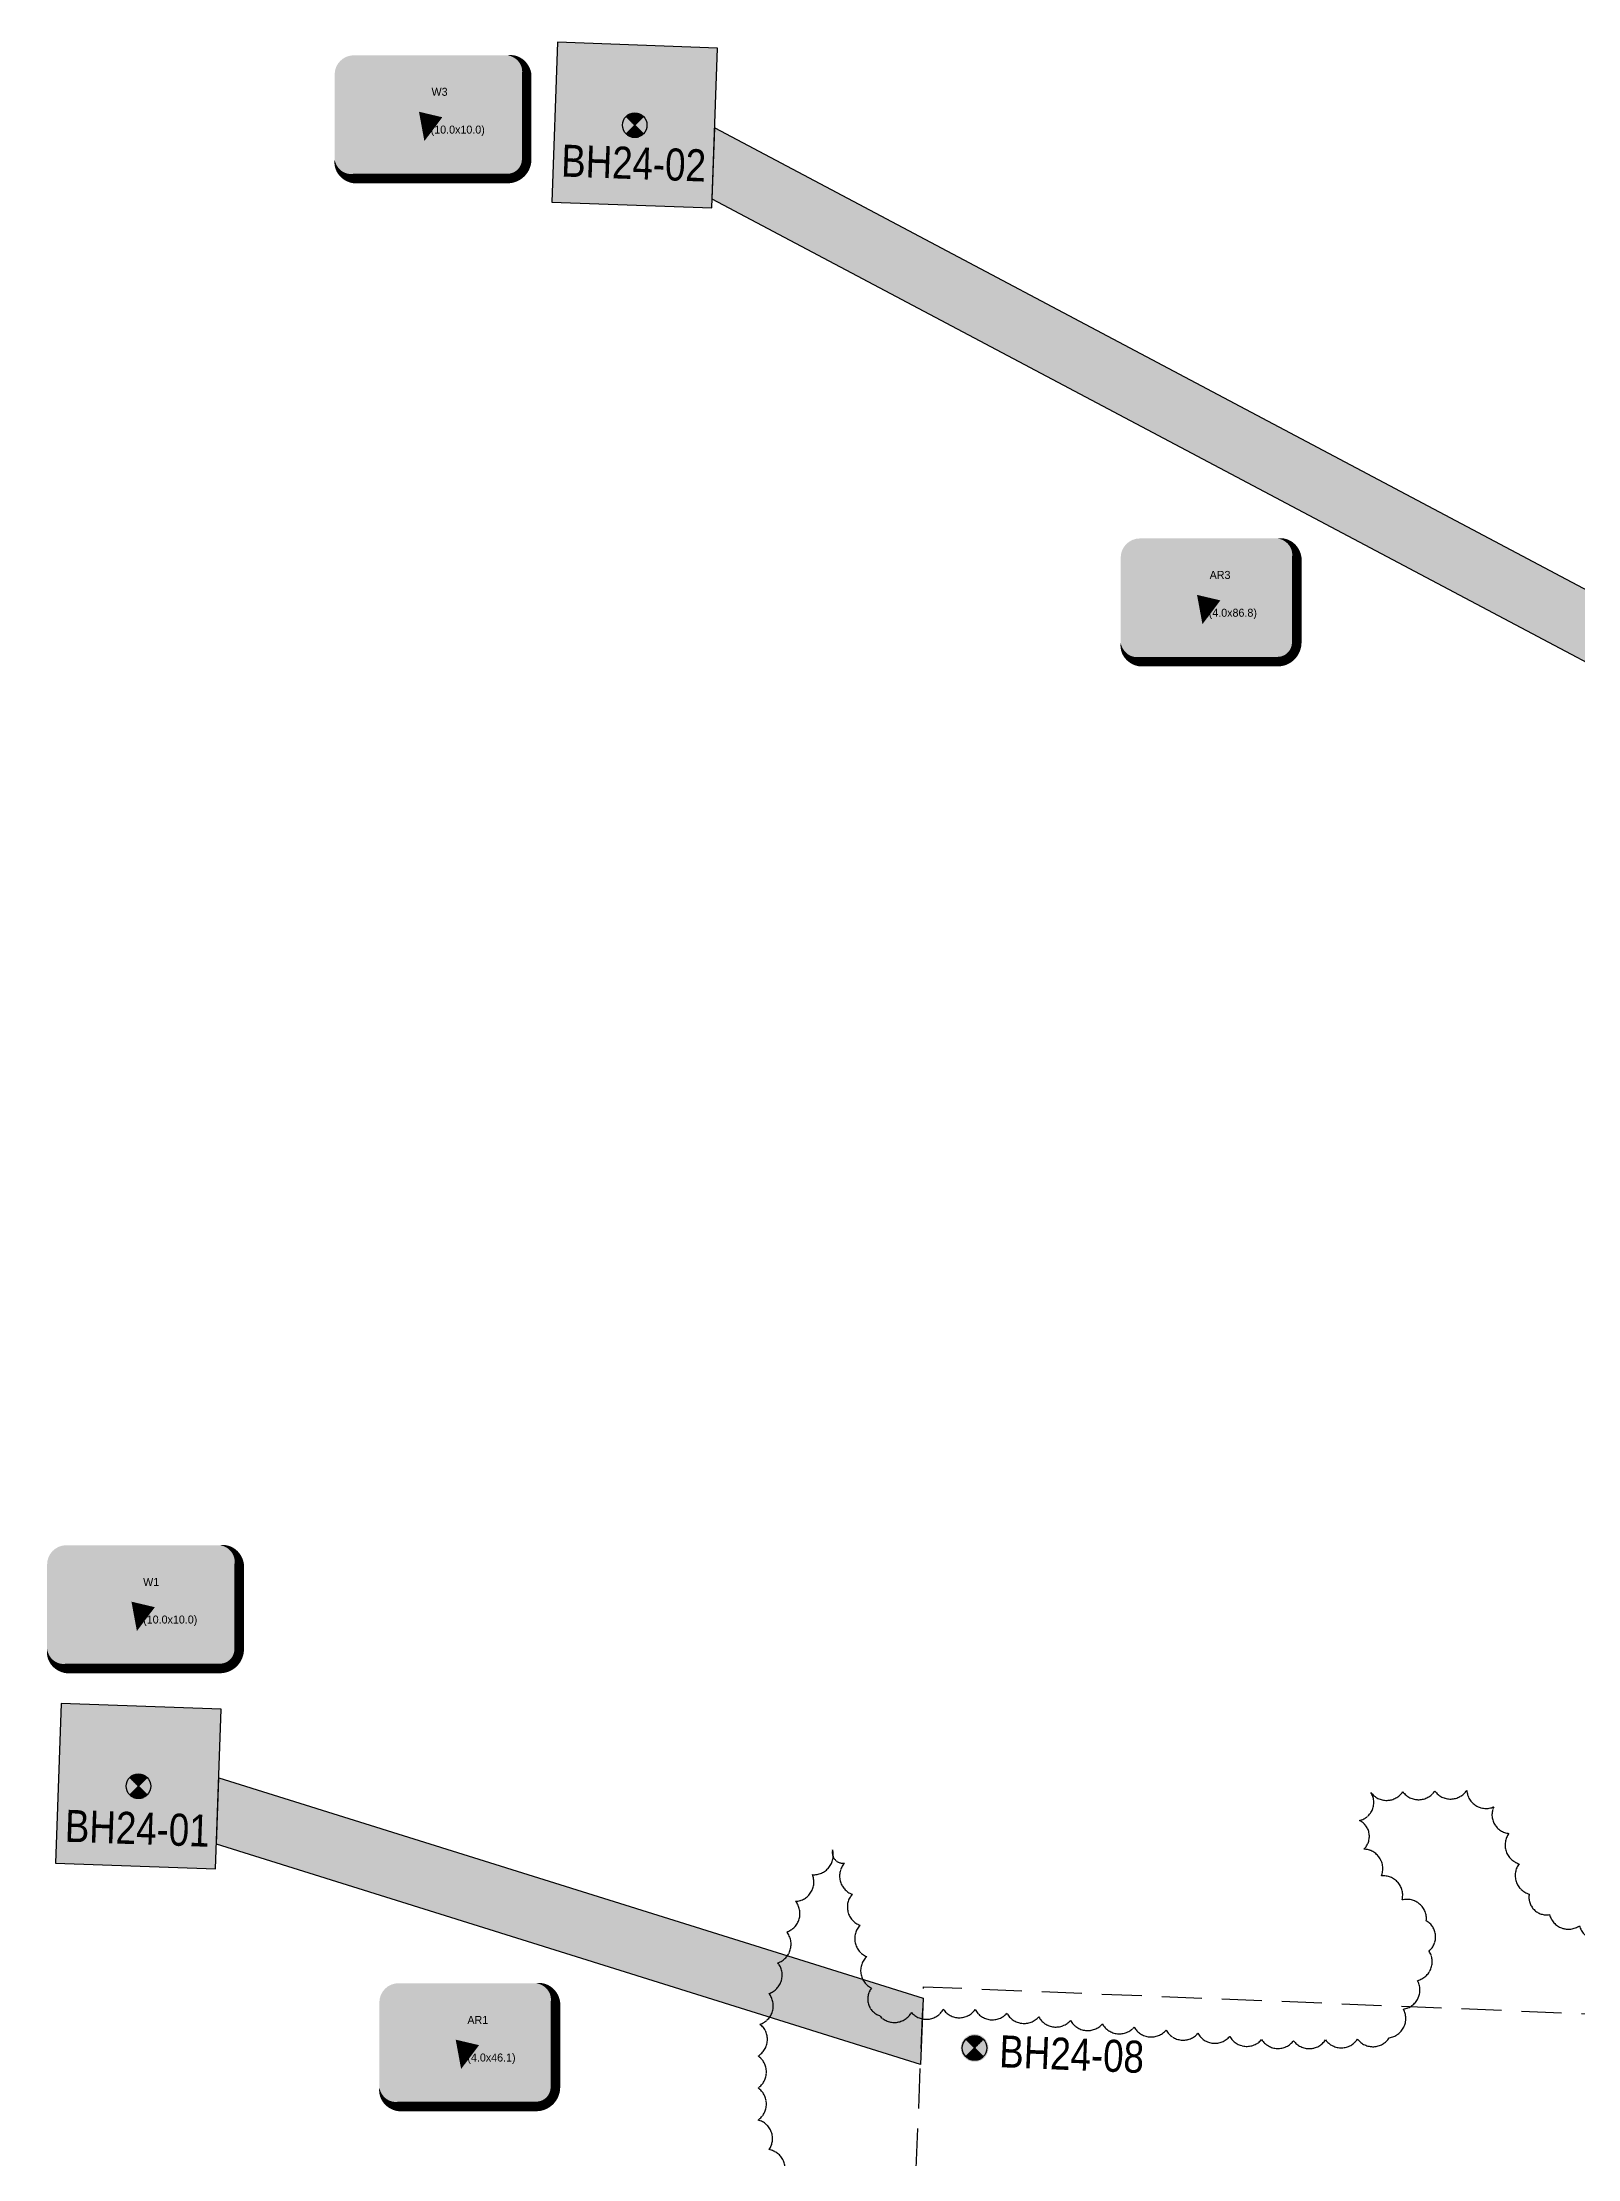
# Model space of a CAD drawing. Extents: x 344561 to 347038, y 6179051 to 6181769.
# Drawn here: x 345874 to 346353, y 6179740 to 6180401 of the extents above; entities that cross this region are included whole.
import ezdxf
from ezdxf.enums import TextEntityAlignment as Align

# ---------------------------------------------------------------- set-up
doc = ezdxf.new("R2018")
doc.units = 0
doc.header["$LTSCALE"] = 5
doc.linetypes.add('0', pattern=[1, 1, 0])
doc.linetypes.add('foc-ACCESSROAD', pattern=[3.75, 2.5, -1.25])
for name, color, linetype in [('AS-SYMBOL', 7, 'Continuous'), ('C-WS', 13, 'foc-ACCESSROAD'), ('P-TEMP-BLOCKS', 250, 'Continuous'), ('P-TEMP-BLUE', 146, 'Continuous'), ('T-BUSH', 110, '0')]:
    doc.layers.add(name, color=color, linetype=linetype)
doc.layers.add('P-TEMP-BLUE-H', color=7, linetype='Continuous', true_color=0x99e6ff)
doc.styles.add('DESCRIPTION', font='ARIALN.TTF', dxfattribs={"height": 2.5})
doc.styles.get("Standard").update_dxf_attribs({"font": 'ARIALN.TTF'})

# ---------------------------------------------------------------- blocks, each defined once
blk = doc.blocks.new('*U439')
at = {"true_color": 0x99e6ff}
h = blk.add_hatch(color=141, dxfattribs=at)
edge = h.paths.add_edge_path()
edge.add_line((-21.5, -20), (21.5, -20))
edge.add_arc((21.5, -14), 6, 270, 360)
edge.add_line((27.5, -14), (27.5, 12.5))
edge.add_arc((21.5, 12.5), 6, 0, 90)
edge.add_line((21.5, 18.5), (-21.5, 18.5))
edge.add_arc((-21.5, 12.5), 6, 90, 180)
edge.add_line((-27.5, 12.5), (-27.5, -14))
edge.add_arc((-21.5, -14), 6, 180, 270)
at = {"color": 250, "flags": 128}
blk.add_lwpolyline([(-21.5, -20, 3, 3, 0), (21.5, -20, 3, 3, 0.414214), (27.5, -14, 3, 3, 0), (27.5, 12.5, 3, 0, 0.414214), (21.5, 18.5, 0, 0, 0), (-21.5, 18.5, 0, 0, 0.414214), (-27.5, 12.5, 0, 0, 0), (-27.5, -14, 0, 3, 0.414214)], format="xyseb", close=True, dxfattribs=at)
at = {"flags": 128}
blk.add_lwpolyline([(-1.96, -8.3, 0, 7.5, 0), (0, 0, 0, 0, 0)], format="xyseb", dxfattribs=at)
at = {"color": 250, "lineweight": 30, "flags": 104}
blk.add_attdef('TEMP_AREA_W1', text='', height=12, dxfattribs=at).set_placement((0, 8.26), align=Align.MIDDLE_CENTER)
blk.add_attdef('ENTER_TEXT', text='', height=9, dxfattribs=at).set_placement((0, -3.47), align=Align.TOP_CENTER)
blk = doc.blocks.new('*X436')
at = {"color": 0}
for p, q in [((102.12, -2061.56), (108.81, -2061.56)), ((102.18, -2061.72), (108.75, -2061.72)), ((102.29, -2061.41), (108.64, -2061.41)), ((102.33, -2061.87), (108.59, -2061.87)), ((102.47, -2061.25), (108.45, -2061.25)), ((102.49, -2062.03), (108.44, -2062.03)), ((102.65, -2062.19), (108.28, -2062.19)), ((102.68, -2061.09), (108.25, -2061.09)), ((102.8, -2062.34), (108.13, -2062.34)), ((102.92, -2060.94), (108.01, -2060.94)), ((102.96, -2062.5), (107.97, -2062.5)), ((103.12, -2062.66), (107.81, -2062.66)), ((103.18, -2060.78), (107.75, -2060.78)), ((103.27, -2062.81), (107.66, -2062.81)), ((103.43, -2062.97), (107.5, -2062.97)), ((103.5, -2060.62), (107.43, -2060.62)), ((103.58, -2063.12), (107.34, -2063.12)), ((103.74, -2063.28), (107.19, -2063.28)), ((103.89, -2060.47), (107.03, -2060.47)), ((103.9, -2063.44), (107.03, -2063.44)), ((104.05, -2063.59), (106.88, -2063.59)), ((104.06, -2066.41), (106.87, -2066.41)), ((104.21, -2063.75), (106.72, -2063.75)), ((104.22, -2066.25), (106.71, -2066.25)), ((104.37, -2063.91), (106.56, -2063.91)), ((104.38, -2066.09), (106.55, -2066.09)), ((104.45, -2060.31), (106.48, -2060.31)), ((104.52, -2064.06), (106.41, -2064.06)), ((104.53, -2065.94), (106.4, -2065.94)), ((104.68, -2064.22), (106.25, -2064.22)), ((104.69, -2065.78), (106.24, -2065.78)), ((104.83, -2064.37), (106.09, -2064.37)), ((104.84, -2065.62), (106.08, -2065.62)), ((104.99, -2064.53), (105.94, -2064.53)), ((105, -2065.47), (105.93, -2065.47)), ((105.15, -2064.69), (105.78, -2064.69)), ((105.16, -2065.31), (105.77, -2065.31)), ((105.3, -2064.84), (105.63, -2064.84)), ((105.31, -2065.16), (105.62, -2065.16)), ((102.11, -2068.44), (108.82, -2068.44)), ((102.19, -2068.28), (108.74, -2068.28)), ((102.28, -2068.59), (108.65, -2068.59)), ((102.34, -2068.12), (108.58, -2068.12)), ((102.46, -2068.75), (108.47, -2068.75)), ((102.5, -2067.97), (108.43, -2067.97)), ((102.66, -2067.81), (108.27, -2067.81)), ((102.67, -2068.91), (108.26, -2068.91)), ((102.81, -2067.66), (108.12, -2067.66)), ((102.9, -2069.06), (108.03, -2069.06)), ((102.97, -2067.5), (107.96, -2067.5)), ((103.13, -2067.34), (107.8, -2067.34)), ((103.17, -2069.22), (107.76, -2069.22)), ((103.28, -2067.19), (107.65, -2067.19)), ((103.44, -2067.03), (107.49, -2067.03)), ((103.48, -2069.37), (107.45, -2069.37)), ((103.59, -2066.87), (107.33, -2066.87)), ((103.75, -2066.72), (107.18, -2066.72)), ((103.87, -2069.53), (107.06, -2069.53)), ((103.91, -2066.56), (107.02, -2066.56)), ((104.41, -2069.69), (106.52, -2069.69))]:
    blk.add_line(p, q, dxfattribs=at)
blk = doc.blocks.new('Pile')
h = blk.add_hatch(color=255)
h.dxf.hatch_style = 1
edge = h.paths.add_edge_path()
edge.add_arc((0, 0), 0.868, 0, 360)
at = {"color": 224}
for p, q in [((0.54, -0.54), (-0.54, 0.54)), ((-0.54, -0.54), (0.54, 0.54))]:
    blk.add_line(p, q, dxfattribs=at)
blk.add_circle((0, 0), 0.768, dxfattribs=at)
at = {"color": 224, "xscale": 0.16, "yscale": 0.16, "zscale": 0.16}
blk.add_blockref('*X436', (-16.87, 330.4), dxfattribs=at)
blk = doc.blocks.new('*X438')
at = {"color": 0}
for p, q in [((102.12, -2061.56), (108.81, -2061.56)), ((102.18, -2061.72), (108.75, -2061.72)), ((102.29, -2061.41), (108.64, -2061.41)), ((102.33, -2061.87), (108.59, -2061.87)), ((102.47, -2061.25), (108.45, -2061.25)), ((102.49, -2062.03), (108.44, -2062.03)), ((102.65, -2062.19), (108.28, -2062.19)), ((102.68, -2061.09), (108.25, -2061.09)), ((102.8, -2062.34), (108.13, -2062.34)), ((102.92, -2060.94), (108.01, -2060.94)), ((102.96, -2062.5), (107.97, -2062.5)), ((102.97, -2067.5), (107.96, -2067.5)), ((103.12, -2062.66), (107.81, -2062.66)), ((103.13, -2067.34), (107.8, -2067.34)), ((103.18, -2060.78), (107.75, -2060.78)), ((103.27, -2062.81), (107.66, -2062.81)), ((103.28, -2067.19), (107.65, -2067.19)), ((103.43, -2062.97), (107.5, -2062.97)), ((103.44, -2067.03), (107.49, -2067.03)), ((103.5, -2060.62), (107.43, -2060.62)), ((103.58, -2063.12), (107.34, -2063.12)), ((103.59, -2066.87), (107.33, -2066.87)), ((103.74, -2063.28), (107.19, -2063.28)), ((103.75, -2066.72), (107.18, -2066.72)), ((103.89, -2060.47), (107.03, -2060.47)), ((103.9, -2063.44), (107.03, -2063.44)), ((103.91, -2066.56), (107.02, -2066.56)), ((104.05, -2063.59), (106.88, -2063.59)), ((104.06, -2066.41), (106.87, -2066.41)), ((104.21, -2063.75), (106.72, -2063.75)), ((104.22, -2066.25), (106.71, -2066.25)), ((104.37, -2063.91), (106.56, -2063.91)), ((104.38, -2066.09), (106.55, -2066.09)), ((104.45, -2060.31), (106.48, -2060.31)), ((104.52, -2064.06), (106.41, -2064.06)), ((104.53, -2065.94), (106.4, -2065.94)), ((104.68, -2064.22), (106.25, -2064.22)), ((104.69, -2065.78), (106.24, -2065.78)), ((104.83, -2064.37), (106.09, -2064.37)), ((104.84, -2065.62), (106.08, -2065.62)), ((104.99, -2064.53), (105.94, -2064.53)), ((105, -2065.47), (105.93, -2065.47)), ((105.15, -2064.69), (105.78, -2064.69)), ((105.16, -2065.31), (105.77, -2065.31)), ((105.3, -2064.84), (105.63, -2064.84)), ((105.31, -2065.16), (105.62, -2065.16)), ((102.11, -2068.44), (108.82, -2068.44)), ((102.19, -2068.28), (108.74, -2068.28)), ((102.28, -2068.59), (108.65, -2068.59)), ((102.34, -2068.12), (108.58, -2068.12)), ((102.46, -2068.75), (108.47, -2068.75)), ((102.5, -2067.97), (108.43, -2067.97)), ((102.66, -2067.81), (108.27, -2067.81)), ((102.67, -2068.91), (108.26, -2068.91)), ((102.81, -2067.66), (108.12, -2067.66)), ((102.9, -2069.06), (108.03, -2069.06)), ((103.17, -2069.22), (107.76, -2069.22)), ((103.48, -2069.37), (107.45, -2069.37)), ((103.87, -2069.53), (107.06, -2069.53)), ((104.41, -2069.69), (106.52, -2069.69))]:
    blk.add_line(p, q, dxfattribs=at)
blk = doc.blocks.new('SP')
h = blk.add_hatch(color=255)
h.dxf.hatch_style = 1
edge = h.paths.add_edge_path()
edge.add_arc((0, 0), 1.06, 0, 360)
at = {"color": 150, "true_color": 0x0582ff}
for p, q in [((0.68, -0.68), (-0.68, 0.68)), ((-0.68, -0.68), (0.68, 0.68))]:
    blk.add_line(p, q, dxfattribs=at)
blk.add_circle((0, 0), 0.96, dxfattribs=at)
at = {"color": 150, "true_color": 0x0582ff, "xscale": 0.2, "yscale": 0.2, "zscale": 0.2}
blk.add_blockref('*X438', (-21.09, 413), dxfattribs=at)
blk = doc.blocks.new('*U441')
at = {"true_color": 0x99e6ff}
h = blk.add_hatch(color=141, dxfattribs=at)
edge = h.paths.add_edge_path()
edge.add_line((-24, -20), (24, -20))
edge.add_arc((24, -14), 6, 270, 360)
edge.add_line((30, -14), (30, 12.5))
edge.add_arc((24, 12.5), 6, 0, 90)
edge.add_line((24, 18.5), (-24, 18.5))
edge.add_arc((-24, 12.5), 6, 90, 180)
edge.add_line((-30, 12.5), (-30, -14))
edge.add_arc((-24, -14), 6, 180, 270)
at = {"color": 250, "flags": 128}
blk.add_lwpolyline([(-24, -20, 3, 3, 0), (24, -20, 3, 3, 0.414214), (30, -14, 3, 3, 0), (30, 12.5, 3, 0, 0.414214), (24, 18.5, 0, 0, 0), (-24, 18.5, 0, 0, 0.414214), (-30, 12.5, 0, 0, 0), (-30, -14, 0, 3, 0.414214)], format="xyseb", close=True, dxfattribs=at)
at = {"flags": 128}
blk.add_lwpolyline([(-1.96, -8.3, 0, 7.5, 0), (0, 0, 0, 0, 0)], format="xyseb", dxfattribs=at)
at = {"color": 250, "lineweight": 30, "flags": 104}
blk.add_attdef('TEMP_AREA_W1', text='', height=12, dxfattribs=at).set_placement((0, 8.26), align=Align.MIDDLE_CENTER)
blk.add_attdef('ENTER_TEXT', text='', height=9, dxfattribs=at).set_placement((0, -3.47), align=Align.TOP_CENTER)

msp = doc.modelspace()

# ---------------------------------------------------------------- hatches: boundary and pattern name
at = {"layer": 'P-TEMP-BLUE-H'}
h = msp.add_hatch(color=256, dxfattribs=at)
h.dxf.hatch_style = 1
h.paths.add_polyline_path([(346032.799, 6180350.999), (346082.756, 6180349.218), (346084.537, 6180399.175), (346034.58, 6180400.956)])
h = msp.add_hatch(color=256, dxfattribs=at)
h.dxf.hatch_style = 1
h.paths.add_polyline_path([(346083.646, 6180374.203), (346467.038, 6180170.964), (346466.246, 6180148.753), (346082.849, 6180351.994)])
h = msp.add_hatch(color=256, dxfattribs=at)
h.dxf.hatch_style = 1
h.paths.add_polyline_path([(345877.77, 6179832.092), (345927.727, 6179830.311), (345929.507, 6179880.268), (345879.551, 6179882.048)])
h = msp.add_hatch(color=256, dxfattribs=at)
h.dxf.hatch_style = 1
h.paths.add_polyline_path([(345928.003, 6179838.076), (345928.742, 6179858.797), (346148.775, 6179789.911), (346147.934, 6179769.222)])

# ---------------------------------------------------------------- linework, layer by layer
at = {"layer": 'C-WS', "flags": 128}
msp.add_lwpolyline([(346895.648, 6179217.85), (346736.117, 6179224.336), (346733.478, 6179159.411), (346124.147, 6179184.187), (346148.922, 6179793.517), (346758.255, 6179768.744), (346751.962, 6179613.912), (346911.485, 6179607.427)], dxfattribs=at)
at = {"layer": 'P-TEMP-BLUE'}
for points in [[(346032.799, 6180350.999), (346082.756, 6180349.218), (346084.537, 6180399.175), (346034.58, 6180400.956)], [(346082.849, 6180351.994), (346083.646, 6180374.203), (346467.038, 6180170.964), (346466.246, 6180148.753)], [(345877.77, 6179832.092), (345927.727, 6179830.311), (345929.507, 6179880.268), (345879.551, 6179882.048)], [(345928.003, 6179838.076), (345928.742, 6179858.797), (346148.775, 6179789.911), (346147.934, 6179769.222)]]:
    msp.add_lwpolyline(points, close=True, dxfattribs=at)
at = {"layer": 'T-BUSH', "flags": 128}
msp.add_lwpolyline([(346901.696, 6179328.861, 0.5205671), (346892.495, 6179326.457, 0.5205671), (346882.614, 6179327.977, 0.5205671), (346873.237, 6179326.839, 0.5205671), (346864.6, 6179321.803, 0.5205671), (346855.51, 6179318.628, 0.5205671), (346845.525, 6179319.127, 0.5205671), (346835.54, 6179319.626, 0.5205671), (346825.95, 6179320.855, 0.5205671), (346820.068, 6179328.94, 0.5205671), (346814.186, 6179337.024, 0.5205671), (346808.767, 6179345.424, 0.5205671), (346803.398, 6179353.857, 0.5205671), (346799.269, 6179362.952, 0.5205671), (346795.26, 6179372.111, 0.5205671), (346788.537, 6179377.294, 0.5205671), (346778.548, 6179377.694, 0.5205671), (346768.558, 6179378.093, 0.5205671), (346758.568, 6179378.493, 0.5205671), (346748.575, 6179378.272, 0.5205671), (346738.582, 6179377.978, 0.5205671), (346728.589, 6179377.684, 0.5205671), (346718.595, 6179377.39, 0.5205671), (346708.602, 6179377.097, 0.5205671), (346700.44, 6179371.641, 0.5205671), (346692.497, 6179365.57, 0.5205671), (346684.555, 6179359.498, 0.5205671), (346680.245, 6179350.668, 0.5205671), (346676.53, 6179341.386, 0.5205671), (346672.816, 6179332.104, 0.5205671), (346678.061, 6179324.286, 0.5205671), (346685.653, 6179317.781, 0.5205671), (346687.81, 6179309.229, 0.5205671), (346685.216, 6179300.584, 0.5205671), (346675.253, 6179299.754, 0.5205671), (346665.391, 6179298.509, 0.5205671), (346656.162, 6179294.665, 0.5205671), (346646.857, 6179291.032, 0.5205671), (346637.281, 6179288.16, 0.5205671), (346627.704, 6179285.288, 0.5205671), (346619.679, 6179280.877, 0.5205671), (346616.879, 6179271.279, 0.5205671), (346614.079, 6179261.682, 0.5205671), (346611.278, 6179252.084, 0.5205671), (346608.065, 6179242.623, 0.5205671), (346604.608, 6179233.242, 0.5205671), (346601.15, 6179223.861, 0.5205671), (346595.13, 6179216.882, 0.5205671), (346585.994, 6179212.822, 0.5205671), (346576.857, 6179208.763, 0.5205671), (346570.811, 6179201.95, 0.5205671), (346567.828, 6179192.408, 0.5205671), (346565.177, 6179182.801, 0.5205671), (346564.347, 6179172.838, 0.5205671), (346562.344, 6179163.203, 0.5205671), (346557.871, 6179154.262, 0.5205671), (346553.35, 6179145.426, 0.5205671), (346543.651, 6179147.85, 0.5205671), (346535.704, 6179152.731, 0.5205671), (346530.254, 6179161.113, 0.5205671), (346524.804, 6179169.494, 0.5205671), (346519.354, 6179177.876, 0.5205671), (346511.652, 6179184.017, 0.5205671), (346503.299, 6179189.511, 0.5205671), (346494.945, 6179195.004, 0.5205671), (346486.592, 6179200.498, 0.5205671), (346478.239, 6179205.991, 0.5205671), (346469.886, 6179211.485, 0.5205671), (346461.425, 6179216.702, 0.5205671), (346451.563, 6179218.345, 0.5205671), (346441.701, 6179219.988, 0.5205671), (346431.839, 6179221.631, 0.5205671), (346421.96, 6179223.163, 0.5205671), (346412.063, 6179224.577, 0.5205671), (346402.166, 6179225.99, 0.5205671), (346392.269, 6179227.403, 0.5205671), (346382.371, 6179228.817, 0.5205671), (346372.454, 6179229.948, 0.5205671), (346362.456, 6179229.948, 0.5205671), (346352.459, 6179229.948, 0.5205671), (346342.461, 6179229.948, 0.5205671), (346334.452, 6179233.73, 0.5205671), (346328.787, 6179241.967, 0.5205671), (346323.122, 6179250.205, 0.5205671), (346317.456, 6179258.442, 0.5205671), (346311.791, 6179266.68, 0.5205671), (346306.126, 6179274.918, 0.5205671), (346301.041, 6179283.493, 0.5205671), (346296.672, 6179292.486, 0.5205671), (346292.303, 6179301.478, 0.5205671), (346287.933, 6179310.471, 0.5205671), (346283.564, 6179319.463, 0.5205671), (346279.195, 6179328.455, 0.5205671), (346274.362, 6179337.197, 0.5205671), (346269.217, 6179345.769, 0.5205671), (346260.284, 6179350.078, 0.5205671), (346251.166, 6179354.179, 0.5205671), (346242.048, 6179358.281, 0.5205671), (346236.558, 6179365.716, 0.5205671), (346233.239, 6179375.147, 0.5205671), (346229.92, 6179384.578, 0.5205671), (346226.6, 6179394.008, 0.5205671), (346223.281, 6179403.439, 0.5205671), (346219.962, 6179412.869, 0.5205671), (346216.642, 6179422.3, 0.5205671), (346213.323, 6179431.73, 0.5205671), (346210.004, 6179441.161, 0.5205671), (346208.656, 6179451.036, 0.5205671), (346207.609, 6179460.979, 0.5205671), (346206.562, 6179470.921, 0.5205671), (346205.515, 6179480.864, 0.5205671), (346204.468, 6179490.807, 0.5205671), (346202.987, 6179500.633, 0.5205671), (346198.922, 6179509.767, 0.5205671), (346194.857, 6179518.901, 0.5205671), (346190.792, 6179528.035, 0.5205671), (346186.726, 6179537.169, 0.5205671), (346182.661, 6179546.303, 0.5205671), (346178.596, 6179555.436, 0.5205671), (346174.53, 6179564.57, 0.5205671), (346168.985, 6179572.847, 0.5205671), (346163.085, 6179580.918, 0.5205671), (346157.184, 6179588.989, 0.5205671), (346151.284, 6179597.06, 0.5205671), (346145.352, 6179605.104, 0.5205671), (346138.282, 6179612.172, 0.5205671), (346131.211, 6179619.24, 0.5205671), (346125.267, 6179626.827, 0.5205671), (346124.494, 6179636.795, 0.5205671), (346123.721, 6179646.762, 0.5205671), (346122.948, 6179656.73, 0.5205671), (346122.176, 6179666.698, 0.5205671), (346121.216, 6179676.648, 0.5205671), (346120.111, 6179686.585, 0.5205671), (346119.007, 6179696.521, 0.5205671), (346117.325, 6179706.298, 0.5205671), (346113.158, 6179715.386, 0.5205671), (346108.991, 6179724.474, 0.5205671), (346104.824, 6179733.562, 0.5205671), (346100.658, 6179742.649, 0.5205671), (346097.21, 6179751.894, 0.5205671), (346097.21, 6179761.892, 0.5205671), (346097.21, 6179771.89, 0.5205671), (346097.833, 6179781.799, 0.5205671), (346100.609, 6179791.404, 0.5205671), (346103.385, 6179801.009, 0.5205671), (346106.16, 6179810.613, 0.5205671), (346108.936, 6179820.218, 0.5205671), (346114.153, 6179828.54, 0.5205671), (346120.485, 6179836.277, 0.5205671), (346124.153, 6179832.123, 0.5205671), (346126.579, 6179822.424, 0.5205671), (346129.005, 6179812.725, 0.5205671), (346131.124, 6179802.964, 0.5205671), (346132.645, 6179793.083, 0.5205671), (346135.168, 6179784.495, 0.5205671), (346145.116, 6179785.49, 0.5205671), (346155.064, 6179786.484, 0.5205671), (346165.005, 6179786.383, 0.5205671), (346174.939, 6179785.254, 0.5205671), (346184.872, 6179784.126, 0.5205671), (346194.806, 6179782.997, 0.5205671), (346204.745, 6179781.913, 0.5205671), (346214.694, 6179780.935, 0.5205671), (346224.644, 6179779.956, 0.5205671), (346234.594, 6179778.978, 0.5205671), (346244.543, 6179778, 0.5205671), (346254.493, 6179777.021, 0.5205671), (346264.466, 6179776.672, 0.5205671), (346274.46, 6179776.928, 0.5205671), (346284.454, 6179777.184, 0.5205671), (346294.367, 6179777.569, 0.5205671), (346298.785, 6179786.537, 0.5205671), (346303.204, 6179795.505, 0.5205671), (346306.784, 6179804.69, 0.5205671), (346305.945, 6179814.112, 0.5205671), (346298.377, 6179820.645, 0.5205671), (346291.916, 6179828.147, 0.5205671), (346286.443, 6179836.514, 0.5205671), (346285.072, 6179845.455, 0.5205671), (346288.609, 6179854.242, 0.5205671), (346298.605, 6179854.455, 0.5205671), (346308.6, 6179854.667, 0.5205671), (346318.595, 6179854.88, 0.5205671), (346327.006, 6179849.71, 0.5205671), (346331.753, 6179841.429, 0.5205671), (346334.916, 6179831.944, 0.5205671), (346338.078, 6179822.46, 0.5205671), (346344.445, 6179816.07, 0.5205671), (346353.813, 6179812.578, 0.5205671), (346363.181, 6179809.086, 0.5205671), (346372.549, 6179805.594, 0.5205671), (346380.922, 6179800.204, 0.5205671), (346389.125, 6179794.488, 0.5205671), (346395.574, 6179788.385, 0.5205671), (346390.547, 6179779.743, 0.5205671), (346385.521, 6179771.1, 0.5205671), (346380.812, 6179762.441, 0.5205671), (346385.667, 6179754.942, 0.5205671), (346395.28, 6179757.688, 0.5205671), (346404.893, 6179760.434, 0.5205671), (346414.507, 6179763.179, 0.5205671), (346423.249, 6179767.67, 0.5205671), (346431.222, 6179773.702, 0.5205671), (346439.196, 6179779.733, 0.5205671), (346447.928, 6179784.542, 0.5205671), (346456.871, 6179789.012, 0.5205671), (346465.769, 6179785.671, 0.5205671), (346474.661, 6179781.1, 0.5205671), (346483.98, 6179777.938, 0.5205671), (346493.801, 6179777.122, 0.5205671), (346501.018, 6179784.041, 0.5205671), (346508.234, 6179790.961, 0.5205671), (346515.45, 6179797.88, 0.5205671), (346522.133, 6179805.18, 0.5205671), (346526.324, 6179814.257, 0.5205671), (346530.515, 6179823.334, 0.5205671), (346528.593, 6179832.622, 0.5205671), (346525.04, 6179841.968, 0.5205671), (346521.488, 6179851.313, 0.5205671), (346522.319, 6179860.603, 0.5205671), (346526.12, 6179869.85, 0.5205671), (346530.182, 6179878.985, 0.5205671), (346529.357, 6179887.441, 0.5205671), (346522.955, 6179895.12, 0.5205671), (346517.97, 6179903.232, 0.5205671), (346518.985, 6179913.178, 0.5205671), (346518.681, 6179922.746, 0.5205671), (346511.242, 6179928.219, 0.5205671), (346501.501, 6179929.644, 0.5205671), (346493.182, 6179935.188, 0.5205671), (346484.862, 6179940.733, 0.5205671), (346476.543, 6179946.277, 0.5205671), (346470.217, 6179950.493, 0.5205671)], format="xyb", dxfattribs=at)

# ---------------------------------------------------------------- block references
at = {"xscale": 4.998844999999998, "yscale": 4.998844999999998, "zscale": 4.998844999999998}
msp.add_blockref('Pile', (346164.834, 6179774.408), dxfattribs=at)
at = {"layer": 'AS-SYMBOL', "xscale": 3.997076461999998, "yscale": 3.997076461999998, "zscale": 3.997076461999998}
for p in [(346058.668, 6180375.087), (345903.639, 6179856.18)]:
    msp.add_blockref('SP', p, dxfattribs=at)
at = {"layer": 'P-TEMP-BLOCKS'}
ref = msp.add_blockref('*U441', (345994.927, 6180378.408), dxfattribs=dict(at, xscale=0.999769, yscale=0.999769, zscale=0.999769))
lines = msp.add_mtext('W3', dxfattribs={"layer": '0', "color": 250, "insert": (345995.197, 6180386.753), "char_height": 2.5, "attachment_point": 1})
ref.add_attrib('TEMP_AREA_W1', '', (345995.197, 6180386.753), dxfattribs={"flags": 104}).embed_mtext(lines)
lines = msp.add_mtext('(10.0x10.0)', dxfattribs={"layer": '0', "color": 250, "insert": (345994.93, 6180374.939), "char_height": 2.5, "attachment_point": 1})
ref.add_attrib('ENTER_TEXT', '', (345994.93, 6180374.939), dxfattribs={"flags": 104}).embed_mtext(lines)
ref = msp.add_blockref('*U439', (346237.971, 6180227.477), dxfattribs=dict(at, xscale=0.999769, yscale=0.999769, zscale=0.999769))
lines = msp.add_mtext('AR3', dxfattribs={"layer": '0', "color": 250, "insert": (346238.262, 6180235.822), "char_height": 2.5, "attachment_point": 1})
ref.add_attrib('TEMP_AREA_W1', '', (346238.262, 6180235.822), dxfattribs={"flags": 104}).embed_mtext(lines)
lines = msp.add_mtext('(4.0x86.8)', dxfattribs={"layer": '0', "color": 250, "insert": (346237.974, 6180224.008), "char_height": 2.5, "attachment_point": 1})
ref.add_attrib('ENTER_TEXT', '', (346237.974, 6180224.008), dxfattribs={"flags": 104}).embed_mtext(lines)
ref = msp.add_blockref('*U441', (345905.117, 6179912.958), dxfattribs=dict(at, xscale=0.999769, yscale=0.999769, zscale=0.999769))
lines = msp.add_mtext('W1', dxfattribs={"layer": '0', "color": 250, "insert": (345905.117, 6179921.221), "char_height": 2.5, "attachment_point": 1})
ref.add_attrib('TEMP_AREA_W1', '', (345905.117, 6179921.221), dxfattribs={"flags": 104}).embed_mtext(lines)
lines = msp.add_mtext('(10.0x10.0)', dxfattribs={"layer": '0', "color": 250, "insert": (345905.12, 6179909.488), "char_height": 2.5, "attachment_point": 1})
ref.add_attrib('ENTER_TEXT', '', (345905.12, 6179909.488), dxfattribs={"flags": 104}).embed_mtext(lines)
ref = msp.add_blockref('*U439', (346006.399, 6179776.132), dxfattribs=dict(at, xscale=0.999769, yscale=0.999769, zscale=0.999769))
lines = msp.add_mtext('AR1', dxfattribs={"layer": '0', "color": 250, "insert": (346006.399, 6179784.394), "char_height": 2.5, "attachment_point": 1})
ref.add_attrib('TEMP_AREA_W1', '', (346006.399, 6179784.394), dxfattribs={"flags": 104}).embed_mtext(lines)
lines = msp.add_mtext('(4.0x46.1)', dxfattribs={"layer": '0', "color": 250, "insert": (346006.402, 6179772.662), "char_height": 2.5, "attachment_point": 1})
ref.add_attrib('ENTER_TEXT', '', (346006.402, 6179772.662), dxfattribs={"flags": 104}).embed_mtext(lines)

# ---------------------------------------------------------------- texts
at = {"layer": 'AS-SYMBOL', "color": 150, "true_color": 0x0582ff, "style": 'DESCRIPTION'}
for s, p in [('BH24-02', (346035.575, 6180359.05)), ('BH24-01', (345880.538, 6179838.845))]:
    msp.add_text(s, height=9.9977, rotation=357.95835, dxfattribs=at).set_placement(p)
at = {"layer": 'AS-SYMBOL', "color": 202, "true_color": 0xa800e0, "style": 'DESCRIPTION'}
msp.add_text('BH24-08', height=9.9977, rotation=357.671892, dxfattribs=at).set_placement((346172.397, 6179768.403))

doc.saveas('drawing.dxf')
